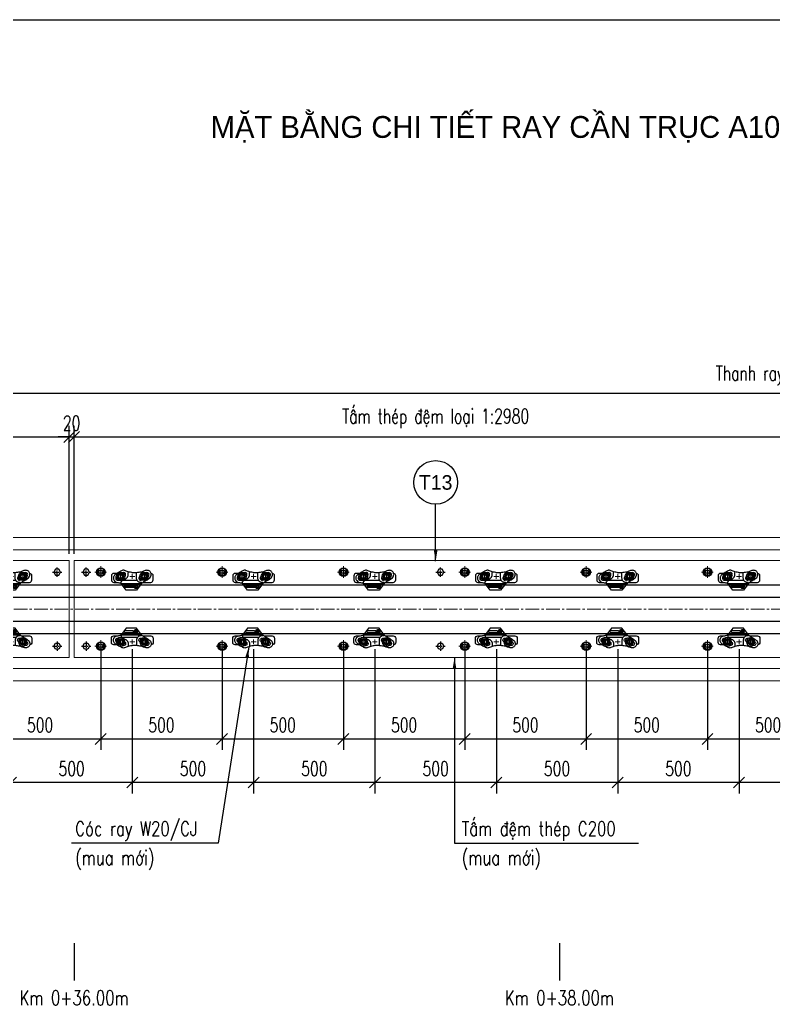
# Model space of a CAD drawing. Header units: millimetres. Extents: x 105795 to 260623, y -660711 to -234400.
# Drawn here: x 171341 to 174445, y -316960 to -312877 of the extents above; entities that cross this region are included whole.
import ezdxf
from ezdxf.enums import TextEntityAlignment as Align

# ---------------------------------------------------------------- set-up
doc = ezdxf.new("R2010")
doc.units = ezdxf.units.MM
doc.header["$LTSCALE"] = 150
doc.header["$MEASUREMENT"] = 0
doc.linetypes.add('CENTER', pattern=[2, 1.25, -0.25, 0.25, -0.25])
doc.linetypes.add('CENTER2', pattern=[1.125, 0.75, -0.125, 0.125, -0.125])
doc.layers.get('Defpoints').update_dxf_attribs({"color": 255})
for name, color, linetype in [('Bulong chinh cao do', 7, 'Continuous'), ('GhichuLytrinh', 2, 'Continuous'), ('PART', 3, 'Continuous'), ('Ray moi', 1, 'Continuous'), ('T-Dim', 8, 'Continuous'), ('T-Hatch', 8, 'Continuous'), ('T-Thay', 3, 'Continuous'), ('T-Truc', 13, 'CENTER2'), ('Tam thep dem', 2, 'Continuous'), ('TEXT', 4, 'Continuous')]:
    doc.layers.add(name, color=color, linetype=linetype)
doc.styles.add('HOA', font='VHAVAN.TTF', dxfattribs={"width": 0.85})
doc.styles.add('THUONG', font='vnsimple.shx', dxfattribs={"width": 0.75})
doc.styles.add('vnsimple', font='vnsimple.shx', dxfattribs={"width": 0.7})
doc.dimstyles.new('30L', dxfattribs={"dimscale": 300, "dimtxt": 0.2, "dimasz": 0.15, "dimexe": 0.15, "dimexo": 0.1, "dimgap": 0.09, "dimtad": 1, "dimdsep": 46, "dimtxsty": 'vnsimple', "dimblk": 'OBLIQUE', "dimcen": 0.09, "dimdle": 0.1, "dimclrd": 256, "dimclre": 256, "dimclrt": 3, "dimadec": 0, "dimazin": 0, "dimtfac": 1, "dimtix": 1, "dimtmove": 1, "dimatfit": 3, "dimfxl": 1, "dimtolj": 1, "dimtzin": 0, "dimarcsym": 0})

# ---------------------------------------------------------------- blocks, each defined once
blk = doc.blocks.new('Bulong M16 chinh cao do')
at = {"layer": 'Bulong chinh cao do', "lineweight": -3}
blk.add_lwpolyline([(-13.9, 0), (-6.9, -12), (6.9, -12), (13.9, 0), (6.9, 12), (-6.9, 12)], close=True, dxfattribs=at)
at = {"layer": 'T-Truc', "color": 250, "linetype": 'CENTER', "lineweight": -3, "ltscale": 0.1}
for p, q in [((-19.4, 0), (19.4, 0)), ((0, -19.4), (0, 19.4))]:
    blk.add_line(p, q, dxfattribs=at)
blk = doc.blocks.new('BU LONG')
at = {"layer": 'PART', "color": 2, "linetype": 'ByBlock', "lineweight": 9, "ltscale": 0.1}
for p, q in [((587063.7, -184968.2), (587063.7, -184920.2)), ((587039.7, -184944.2), (587087.7, -184944.2))]:
    blk.add_line(p, q, dxfattribs=at)
at = {"layer": 'PART', "color": 8, "linetype": 'Continuous'}
blk.add_lwpolyline([(587055.4, -184929.8), (587047.1, -184944.2), (587055.4, -184958.6), (587072.1, -184958.6), (587080.4, -184944.2), (587072.1, -184929.8)], close=True, dxfattribs=at)
at = {"layer": 'PART', "color": 2, "linetype": 'Continuous'}
for radius in [17.6, 8.8]:
    blk.add_circle((587063.7, -184944.2), radius, dxfattribs=at)
blk = doc.blocks.new('coc1')
at = {"layer": 'T-Dim', "color": 250}
for p, q in [((252126.1, -30948.7), (252141.5, -30948.7)), ((252151.5, -30976.2), (252151.5, -31038.5)), ((252171.9, -30984.6), (252171.2, -30984.6)), ((252171.2, -30984.6), (252171.3, -30985.4)), ((252174.9, -30991.4), (252177.5, -30991.4)), ((252177.5, -30983), (252175.9, -30983)), ((252175.9, -30983), (252175.9, -30984.6)), ((252175.9, -30985.9), (252175.9, -30987.5)), ((252177.5, -30987.5), (252175.9, -30987.5)), ((252177.8, -30983.6), (252177.8, -30984.6)), ((252177.8, -30986.9), (252177.8, -30985.9)), ((252178.3, -30984.6), (252178.4, -30984.6)), ((252181.8, -30986.4), (252181.8, -30984)), ((252172.9, -31027.2), (252172.9, -30993.4)), ((252174.9, -31029.2), (252177.5, -31029.2)), ((252179.5, -30993.4), (252179.5, -31027.2)), ((252126.3, -31045.1), (252141.7, -31045.1))]:
    blk.add_line(p, q, dxfattribs=at)
at = {"layer": 'T-Dim', "color": 8}
for p, q in [((252148.7, -30911), (252131.7, -30911)), ((252158.7, -30953.7), (252158.7, -30921)), ((252163.3, -30958.5), (252191, -30979.2)), ((252191, -30979.2), (252191, -31022.5)), ((252191, -31022.5), (252163.3, -31043.3)), ((252121.7, -31059.7), (252121.7, -31073)), ((252158.7, -31073), (252158.7, -31062.1)), ((252131.7, -31083), (252148.7, -31083))]:
    blk.add_line(p, q, dxfattribs=at)
at = {"layer": 'T-Dim', "color": 250}
for points in [[(252147.6, -30948.5), (252140.6, -30936.7), (252126.7, -30936.8), (252120, -30948.9), (252127.1, -30960.8), (252140.9, -30960.6)], [(252147.9, -31044.8), (252140.8, -31033), (252127, -31033.1), (252120.2, -31045.2), (252127.3, -31057.1), (252141.1, -31056.9)]]:
    blk.add_lwpolyline(points, close=True, dxfattribs=at)
blk.add_lwpolyline([(252172.3, -30985.9), (252171.8, -30985.9, -0.402189), (252171.3, -30985.4, -0.402189)], format="xyb", dxfattribs=at)
for points in [[(252171.8, -30984.6), (252171.9, -30984.6)], [(252178.3, -30985.9), (252172.3, -30985.9)], [(252174.6, -30984.6), (252178.3, -30984.6)], [(252178.1, -30984.6), (252179.1, -30984.6)], [(252179.1, -30985.9), (252178.3, -30985.9)]]:
    blk.add_lwpolyline(points, dxfattribs=at)
for centre, radius in [((252133.8, -30949.1), 17.5), ((252133.8, -30948.7), 12), ((252133.8, -30948.7), 8.21), ((252133.8, -30948.7), 7.72), ((252176.2, -30982.5), 7.99), ((252134, -31045.1), 17.7), ((252134, -31045.1), 12), ((252134, -31045.1), 8.58), ((252134, -31045.1), 7.72)]:
    blk.add_circle(centre, radius, dxfattribs=at)
for centre, radius, start, end in [((252126.7, -30936.2), 8.21, 33.8579, 204.33), ((252141.3, -30961.6), 8.21, 217.2187, 24.4659), ((252174.7, -30980.6), 4.86, 309.8531, 235.0368), ((252174.6, -30981), 3.55, 325.9393, 270.8947), ((252174.9, -30993.4), 2, 90, 180), ((252177.5, -30993.4), 2, 0, 90), ((252178.6, -30983.1), 1.56, 288.3305, 324.0231), ((252179, -30987), 1.05, 31.2028, 83.0416), ((252180.9, -30985.2), 1.54, 51.5074, 129.6961), ((252180.9, -30985.2), 1.54, 230.3039, 308.4926), ((252126.6, -31033), 8.58, 40.2477, 202.8953), ((252174.9, -31027.2), 2, 180, 270), ((252177.5, -31027.2), 2, 270, 0), ((252126.6, -31033), 8.58, 243.5906, 244.2653), ((252141.2, -31057), 8.58, 221.8793, 20.5324), ((252141.2, -31057), 8.58, 61.7402, 62.4743)]:
    blk.add_arc(centre, radius, start, end, dxfattribs=at)
at = {"layer": 'T-Dim', "color": 8}
for centre, radius, start, end in [((252131.7, -30921), 10, 90, 172.7502), ((252148.7, -30921), 10, 0, 90), ((252126.6, -31033), 8.58, 358.8777, 359.7675), ((252131.7, -31073), 10, 180, 270), ((252141.2, -31057), 8.58, 179.9374, 180.02), ((252148.7, -31073), 10, 270, 0)]:
    blk.add_arc(centre, radius, start, end, dxfattribs=at)
blk.add_open_spline([(252163.3, -30958.5), (252160.5, -30956.2), (252157.4, -30952.2), (252153.2, -30944.9), (252142, -30926.5), (252136.6, -30921.3), (252129, -30918.9), (252122.3, -30919.2), (252116.3, -30921.6), (252113.2, -30924.9), (252109.9, -30930.5), (252108.9, -30934.1), (252109, -30939.9), (252111.7, -30947.5), (252113.9, -30953.5), (252116, -30959.9), (252117.8, -30970.7), (252118.9, -30980.9), (252119.3, -30990.5), (252118.4, -30998.7), (252116, -31010.1), (252113.9, -31017.1), (252110.2, -31026.3), (252108.6, -31031.1), (252108.6, -31036), (252110, -31039.8), (252119.9, -31056.7), (252121.7, -31059.6), (252124.1, -31064.1), (252128.6, -31071), (252134.1, -31073.9), (252138.8, -31075.4), (252144.9, -31075), (252151.5, -31072.3), (252157.7, -31065.7), (252158.7, -31062.5), (252159.6, -31055.9), (252160.3, -31048.8), (252161.8, -31045.5), (252162.5, -31044.1), (252163.3, -31043.3)], degree=3, knots=[0.587392, 0.587392, 0.587392, 0.587392, 1, 2, 3, 4, 5, 6, 7, 8, 9, 10, 11, 12, 13, 14, 15, 16, 17, 18, 19, 20, 21, 22, 23, 24, 25, 26, 27, 28, 29, 30, 31, 32, 33, 34, 35, 36, 37, 37.680973, 37.680973, 37.680973, 37.680973], dxfattribs=at)
at = {"layer": 'T-Dim', "color": 250}
for points in [[(252163.2, -31042.6), (252163.2, -31038.2), (252163.3, -31005.4), (252163.3, -30985.6), (252163.2, -30962.7), (252163.3, -30959.6), (252163.1, -30959.1), (252162.1, -30958.4), (252161, -30958.3), (252159.8, -30958.4), (252159.3, -30959.4), (252159.2, -30961.2), (252159, -30964), (252158.6, -30966.7), (252158.2, -30968.6), (252157, -30970.9), (252154.7, -30973.5), (252151.8, -30976), (252149.7, -30977.4), (252146.7, -30978.8), (252142.9, -30979.4), (252130.9, -30979.5), (252124.3, -30979.6), (252121.3, -30979.6), (252118.7, -30979.8)], [(252177.8, -30983.6), (252177.8, -30983.2), (252177.7, -30983), (252177.5, -30983)], [(252177.8, -30986.9), (252177.8, -30987.3), (252177.7, -30987.5), (252177.5, -30987.5)], [(252163.2, -31042.6), (252161.8, -31043.7), (252159.6, -31043.5), (252155.8, -31043.3), (252153.2, -31041), (252149.8, -31036.1), (252145.1, -31027.2), (252143.6, -31024.1), (252141.4, -31020.8), (252138.9, -31018.5), (252135.8, -31016.1), (252132.8, -31014.9), (252130.3, -31014.2), (252119.9, -31014.1), (252117.4, -31014.1), (252115.3, -31012.2)]]:
    blk.add_open_spline(points, degree=3, dxfattribs=at)
at = {"layer": 'T-Truc', "color": 250, "lineweight": 9, "ltscale": 30}
for p, q in [((252134, -31007), (252134, -30987)), ((252144, -30997), (252124, -30997))]:
    blk.add_line(p, q, dxfattribs=at)
blk = doc.blocks.new('mnmnbvmnbvmnbmnbbn')
at = {"layer": 'Tam thep dem', "lineweight": 9, "ltscale": 0.5}
for points in [[(0, -300), (0, 0), (2980, 0), (2980, -300)], [(0, -300), (0, -400), (2980, -400), (2980, -300)]]:
    blk.add_lwpolyline(points, dxfattribs=at)
at = {"layer": 'Bulong chinh cao do', "linetype": 'Continuous'}
for p in [(50, -47.5), (1510, -47.5), (2930, -47.5)]:
    blk.add_blockref('Bulong M16 chinh cao do', p, dxfattribs=at)
at = {"layer": 'Bulong chinh cao do', "linetype": 'Continuous', "xscale": -1, "rotation": 180}
for p in [(50, -352.5), (1510, -352.5), (2930, -352.5)]:
    blk.add_blockref('Bulong M16 chinh cao do', p, dxfattribs=at)
at = {"layer": 'PART', "linetype": 'Continuous'}
for p in [(-586953.7, 184896.7), (-586453.7, 184896.7), (-585953.7, 184896.7), (-585453.7, 184896.7), (-584953.7, 184896.7), (-584453.7, 184896.7), (-586953.7, 184591.7), (-586453.7, 184591.7), (-585953.7, 184591.7), (-585453.7, 184591.7), (-584953.7, 184591.7), (-584453.7, 184591.7)]:
    blk.add_blockref('BU LONG', p, dxfattribs=at)
at = {"layer": 'T-Dim', "rotation": 270}
for p in [(31237, 252069), (31737, 252069), (32236.3, 252069, 616), (32737, 252069), (33237, 252069), (33737, 252069)]:
    blk.add_blockref('coc1', p, dxfattribs=at)
at = {"layer": 'T-Dim', "xscale": -1, "rotation": 270}
for p in [(31237, -252469), (31737, -252469), (32236.3, -252469, 616), (32737, -252469), (33237, -252469), (33737, -252469)]:
    blk.add_blockref('coc1', p, dxfattribs=at)
blk = doc.blocks.new('_Oblique')
at = {"color": 0, "linetype": 'ByBlock', "lineweight": -2}
blk.add_line((-0.5, -0.5), (0.5, 0.5), dxfattribs=at)
blk = doc.blocks.new('*D197')
at = {"layer": 'Defpoints', "color": 0, "linetype": 'Continuous', "transparency": 16777216}
for p in [(171174.5, -315447.7), (171674.5, -315447.7), (171674.5, -315841.7)]:
    blk.add_point(p, dxfattribs=at)
at = {"layer": 'T-Dim', "linetype": 'Continuous', "lineweight": -2, "transparency": 16777216}
for p, q in [((171174.5, -315477.7), (171174.5, -315886.7)), ((171674.5, -315477.7), (171674.5, -315886.7)), ((171144.5, -315841.7), (171704.5, -315841.7))]:
    blk.add_line(p, q, dxfattribs=at)
at = {"layer": 'T-Dim', "linetype": 'Continuous', "lineweight": -2, "transparency": 16777216, "xscale": 45, "yscale": 45, "zscale": 45, "rotation": 180}
blk.add_blockref('_Oblique', (171174.5, -315841.7), dxfattribs=at)
at = {"layer": 'T-Dim', "linetype": 'Continuous', "lineweight": -2, "transparency": 16777216, "xscale": 45, "yscale": 45, "zscale": 45}
blk.add_blockref('_Oblique', (171674.5, -315841.7), dxfattribs=at)
at = {"layer": 'T-Dim', "color": 3, "linetype": 'Continuous', "transparency": 16777216, "insert": (171424.5, -315784.7), "char_height": 60, "attachment_point": 5, "style": 'vnsimple'}
blk.add_mtext('\\A1;500', dxfattribs=at)
blk = doc.blocks.new('*D198')
at = {"layer": 'Defpoints', "color": 0, "linetype": 'Continuous', "transparency": 16777216}
for p in [(171304.5, -315441.6), (171804.5, -315441.6), (171304.5, -316021.7)]:
    blk.add_point(p, dxfattribs=at)
at = {"layer": 'T-Dim', "linetype": 'Continuous', "lineweight": -2, "transparency": 16777216}
for p, q in [((171304.5, -315471.6), (171304.5, -316066.7)), ((171804.5, -315471.6), (171804.5, -316066.7)), ((171834.5, -316021.7), (171274.5, -316021.7))]:
    blk.add_line(p, q, dxfattribs=at)
at = {"layer": 'T-Dim', "linetype": 'Continuous', "lineweight": -2, "transparency": 16777216, "xscale": 45, "yscale": 45, "zscale": 45, "rotation": 180}
blk.add_blockref('_Oblique', (171304.5, -316021.7), dxfattribs=at)
at = {"layer": 'T-Dim', "linetype": 'Continuous', "lineweight": -2, "transparency": 16777216, "xscale": 45, "yscale": 45, "zscale": 45}
blk.add_blockref('_Oblique', (171804.5, -316021.7), dxfattribs=at)
at = {"layer": 'T-Dim', "color": 3, "linetype": 'Continuous', "transparency": 16777216, "insert": (171554.5, -315964.7), "char_height": 60, "attachment_point": 5, "style": 'vnsimple'}
blk.add_mtext('\\A1;500', dxfattribs=at)
blk = doc.blocks.new('*D199')
at = {"layer": 'Defpoints', "color": 0, "linetype": 'Continuous', "transparency": 16777216}
for p in [(171674.5, -315447.7), (172174.5, -315447.7), (172174.5, -315841.7)]:
    blk.add_point(p, dxfattribs=at)
at = {"layer": 'T-Dim', "linetype": 'Continuous', "lineweight": -2, "transparency": 16777216}
for p, q in [((171674.5, -315477.7), (171674.5, -315886.7)), ((172174.5, -315477.7), (172174.5, -315886.7)), ((171644.5, -315841.7), (172204.5, -315841.7))]:
    blk.add_line(p, q, dxfattribs=at)
at = {"layer": 'T-Dim', "linetype": 'Continuous', "lineweight": -2, "transparency": 16777216, "xscale": 45, "yscale": 45, "zscale": 45, "rotation": 180}
blk.add_blockref('_Oblique', (171674.5, -315841.7), dxfattribs=at)
at = {"layer": 'T-Dim', "linetype": 'Continuous', "lineweight": -2, "transparency": 16777216, "xscale": 45, "yscale": 45, "zscale": 45}
blk.add_blockref('_Oblique', (172174.5, -315841.7), dxfattribs=at)
at = {"layer": 'T-Dim', "color": 3, "linetype": 'Continuous', "transparency": 16777216, "insert": (171924.5, -315784.7), "char_height": 60, "attachment_point": 5, "style": 'vnsimple'}
blk.add_mtext('\\A1;500', dxfattribs=at)
blk = doc.blocks.new('*D200')
at = {"layer": 'Defpoints', "color": 0, "linetype": 'Continuous', "transparency": 16777216}
for p in [(171804.5, -315441.6), (172304.5, -315441.6), (171804.5, -316021.7)]:
    blk.add_point(p, dxfattribs=at)
at = {"layer": 'T-Dim', "linetype": 'Continuous', "lineweight": -2, "transparency": 16777216}
for p, q in [((171804.5, -315471.6), (171804.5, -316066.7)), ((172304.5, -315471.6), (172304.5, -316066.7)), ((172334.5, -316021.7), (171774.5, -316021.7))]:
    blk.add_line(p, q, dxfattribs=at)
at = {"layer": 'T-Dim', "linetype": 'Continuous', "lineweight": -2, "transparency": 16777216, "xscale": 45, "yscale": 45, "zscale": 45, "rotation": 180}
blk.add_blockref('_Oblique', (171804.5, -316021.7), dxfattribs=at)
at = {"layer": 'T-Dim', "linetype": 'Continuous', "lineweight": -2, "transparency": 16777216, "xscale": 45, "yscale": 45, "zscale": 45}
blk.add_blockref('_Oblique', (172304.5, -316021.7), dxfattribs=at)
at = {"layer": 'T-Dim', "color": 3, "linetype": 'Continuous', "transparency": 16777216, "insert": (172054.5, -315964.7), "char_height": 60, "attachment_point": 5, "style": 'vnsimple'}
blk.add_mtext('\\A1;500', dxfattribs=at)
blk = doc.blocks.new('*D201')
at = {"layer": 'Defpoints', "color": 0, "linetype": 'Continuous', "transparency": 16777216}
for p in [(172174.5, -315447.7), (172674.5, -315447.7), (172674.5, -315841.7)]:
    blk.add_point(p, dxfattribs=at)
at = {"layer": 'T-Dim', "linetype": 'Continuous', "lineweight": -2, "transparency": 16777216}
for p, q in [((172174.5, -315477.7), (172174.5, -315886.7)), ((172674.5, -315477.7), (172674.5, -315886.7)), ((172144.5, -315841.7), (172704.5, -315841.7))]:
    blk.add_line(p, q, dxfattribs=at)
at = {"layer": 'T-Dim', "linetype": 'Continuous', "lineweight": -2, "transparency": 16777216, "xscale": 45, "yscale": 45, "zscale": 45, "rotation": 180}
blk.add_blockref('_Oblique', (172174.5, -315841.7), dxfattribs=at)
at = {"layer": 'T-Dim', "linetype": 'Continuous', "lineweight": -2, "transparency": 16777216, "xscale": 45, "yscale": 45, "zscale": 45}
blk.add_blockref('_Oblique', (172674.5, -315841.7), dxfattribs=at)
at = {"layer": 'T-Dim', "color": 3, "linetype": 'Continuous', "transparency": 16777216, "insert": (172424.5, -315784.7), "char_height": 60, "attachment_point": 5, "style": 'vnsimple'}
blk.add_mtext('\\A1;500', dxfattribs=at)
blk = doc.blocks.new('*D202')
at = {"layer": 'Defpoints', "color": 0, "linetype": 'Continuous', "transparency": 16777216}
for p in [(172304.5, -315441.6), (172804.5, -315441.6), (172304.5, -316021.7)]:
    blk.add_point(p, dxfattribs=at)
at = {"layer": 'T-Dim', "linetype": 'Continuous', "lineweight": -2, "transparency": 16777216}
for p, q in [((172304.5, -315471.6), (172304.5, -316066.7)), ((172804.5, -315471.6), (172804.5, -316066.7)), ((172834.5, -316021.7), (172274.5, -316021.7))]:
    blk.add_line(p, q, dxfattribs=at)
at = {"layer": 'T-Dim', "linetype": 'Continuous', "lineweight": -2, "transparency": 16777216, "xscale": 45, "yscale": 45, "zscale": 45, "rotation": 180}
blk.add_blockref('_Oblique', (172304.5, -316021.7), dxfattribs=at)
at = {"layer": 'T-Dim', "linetype": 'Continuous', "lineweight": -2, "transparency": 16777216, "xscale": 45, "yscale": 45, "zscale": 45}
blk.add_blockref('_Oblique', (172804.5, -316021.7), dxfattribs=at)
at = {"layer": 'T-Dim', "color": 3, "linetype": 'Continuous', "transparency": 16777216, "insert": (172554.5, -315964.7), "char_height": 60, "attachment_point": 5, "style": 'vnsimple'}
blk.add_mtext('\\A1;500', dxfattribs=at)
blk = doc.blocks.new('*D203')
at = {"layer": 'Defpoints', "color": 0, "linetype": 'Continuous', "transparency": 16777216}
for p in [(172674.5, -315447.7), (173174.5, -315447.7), (173174.5, -315841.7)]:
    blk.add_point(p, dxfattribs=at)
at = {"layer": 'T-Dim', "linetype": 'Continuous', "lineweight": -2, "transparency": 16777216}
for p, q in [((172674.5, -315477.7), (172674.5, -315886.7)), ((173174.5, -315477.7), (173174.5, -315886.7)), ((172644.5, -315841.7), (173204.5, -315841.7))]:
    blk.add_line(p, q, dxfattribs=at)
at = {"layer": 'T-Dim', "linetype": 'Continuous', "lineweight": -2, "transparency": 16777216, "xscale": 45, "yscale": 45, "zscale": 45, "rotation": 180}
blk.add_blockref('_Oblique', (172674.5, -315841.7), dxfattribs=at)
at = {"layer": 'T-Dim', "linetype": 'Continuous', "lineweight": -2, "transparency": 16777216, "xscale": 45, "yscale": 45, "zscale": 45}
blk.add_blockref('_Oblique', (173174.5, -315841.7), dxfattribs=at)
at = {"layer": 'T-Dim', "color": 3, "linetype": 'Continuous', "transparency": 16777216, "insert": (172924.5, -315784.7), "char_height": 60, "attachment_point": 5, "style": 'vnsimple'}
blk.add_mtext('\\A1;500', dxfattribs=at)
blk = doc.blocks.new('*D204')
at = {"layer": 'Defpoints', "color": 0, "linetype": 'Continuous', "transparency": 16777216}
for p in [(172804.5, -315441.6), (173304.5, -315441.6), (172804.5, -316021.7)]:
    blk.add_point(p, dxfattribs=at)
at = {"layer": 'T-Dim', "linetype": 'Continuous', "lineweight": -2, "transparency": 16777216}
for p, q in [((172804.5, -315471.6), (172804.5, -316066.7)), ((173304.5, -315471.6), (173304.5, -316066.7)), ((173334.5, -316021.7), (172774.5, -316021.7))]:
    blk.add_line(p, q, dxfattribs=at)
at = {"layer": 'T-Dim', "linetype": 'Continuous', "lineweight": -2, "transparency": 16777216, "xscale": 45, "yscale": 45, "zscale": 45, "rotation": 180}
blk.add_blockref('_Oblique', (172804.5, -316021.7), dxfattribs=at)
at = {"layer": 'T-Dim', "linetype": 'Continuous', "lineweight": -2, "transparency": 16777216, "xscale": 45, "yscale": 45, "zscale": 45}
blk.add_blockref('_Oblique', (173304.5, -316021.7), dxfattribs=at)
at = {"layer": 'T-Dim', "color": 3, "linetype": 'Continuous', "transparency": 16777216, "insert": (173054.5, -315964.7), "char_height": 60, "attachment_point": 5, "style": 'vnsimple'}
blk.add_mtext('\\A1;500', dxfattribs=at)
blk = doc.blocks.new('*D205')
at = {"layer": 'Defpoints', "color": 0, "linetype": 'Continuous', "transparency": 16777216}
for p in [(173174.5, -315447.7), (173674.5, -315447.7), (173674.5, -315841.7)]:
    blk.add_point(p, dxfattribs=at)
at = {"layer": 'T-Dim', "linetype": 'Continuous', "lineweight": -2, "transparency": 16777216}
for p, q in [((173174.5, -315477.7), (173174.5, -315886.7)), ((173674.5, -315477.7), (173674.5, -315886.7)), ((173144.5, -315841.7), (173704.5, -315841.7))]:
    blk.add_line(p, q, dxfattribs=at)
at = {"layer": 'T-Dim', "linetype": 'Continuous', "lineweight": -2, "transparency": 16777216, "xscale": 45, "yscale": 45, "zscale": 45, "rotation": 180}
blk.add_blockref('_Oblique', (173174.5, -315841.7), dxfattribs=at)
at = {"layer": 'T-Dim', "linetype": 'Continuous', "lineweight": -2, "transparency": 16777216, "xscale": 45, "yscale": 45, "zscale": 45}
blk.add_blockref('_Oblique', (173674.5, -315841.7), dxfattribs=at)
at = {"layer": 'T-Dim', "color": 3, "linetype": 'Continuous', "transparency": 16777216, "insert": (173424.5, -315784.7), "char_height": 60, "attachment_point": 5, "style": 'vnsimple'}
blk.add_mtext('\\A1;500', dxfattribs=at)
blk = doc.blocks.new('*D206')
at = {"layer": 'Defpoints', "color": 0, "linetype": 'Continuous', "transparency": 16777216}
for p in [(173304.5, -315441.6), (173804.5, -315441.6), (173304.5, -316021.7)]:
    blk.add_point(p, dxfattribs=at)
at = {"layer": 'T-Dim', "linetype": 'Continuous', "lineweight": -2, "transparency": 16777216}
for p, q in [((173304.5, -315471.6), (173304.5, -316066.7)), ((173804.5, -315471.6), (173804.5, -316066.7)), ((173834.5, -316021.7), (173274.5, -316021.7))]:
    blk.add_line(p, q, dxfattribs=at)
at = {"layer": 'T-Dim', "linetype": 'Continuous', "lineweight": -2, "transparency": 16777216, "xscale": 45, "yscale": 45, "zscale": 45, "rotation": 180}
blk.add_blockref('_Oblique', (173304.5, -316021.7), dxfattribs=at)
at = {"layer": 'T-Dim', "linetype": 'Continuous', "lineweight": -2, "transparency": 16777216, "xscale": 45, "yscale": 45, "zscale": 45}
blk.add_blockref('_Oblique', (173804.5, -316021.7), dxfattribs=at)
at = {"layer": 'T-Dim', "color": 3, "linetype": 'Continuous', "transparency": 16777216, "insert": (173554.5, -315964.7), "char_height": 60, "attachment_point": 5, "style": 'vnsimple'}
blk.add_mtext('\\A1;500', dxfattribs=at)
blk = doc.blocks.new('*D207')
at = {"layer": 'Defpoints', "color": 0, "linetype": 'Continuous', "transparency": 16777216}
for p in [(173674.5, -315447.7), (174174.5, -315447.7), (174174.5, -315841.7)]:
    blk.add_point(p, dxfattribs=at)
at = {"layer": 'T-Dim', "linetype": 'Continuous', "lineweight": -2, "transparency": 16777216}
for p, q in [((173674.5, -315477.7), (173674.5, -315886.7)), ((174174.5, -315477.7), (174174.5, -315886.7)), ((173644.5, -315841.7), (174204.5, -315841.7))]:
    blk.add_line(p, q, dxfattribs=at)
at = {"layer": 'T-Dim', "linetype": 'Continuous', "lineweight": -2, "transparency": 16777216, "xscale": 45, "yscale": 45, "zscale": 45, "rotation": 180}
blk.add_blockref('_Oblique', (173674.5, -315841.7), dxfattribs=at)
at = {"layer": 'T-Dim', "linetype": 'Continuous', "lineweight": -2, "transparency": 16777216, "xscale": 45, "yscale": 45, "zscale": 45}
blk.add_blockref('_Oblique', (174174.5, -315841.7), dxfattribs=at)
at = {"layer": 'T-Dim', "color": 3, "linetype": 'Continuous', "transparency": 16777216, "insert": (173924.5, -315784.7), "char_height": 60, "attachment_point": 5, "style": 'vnsimple'}
blk.add_mtext('\\A1;500', dxfattribs=at)
blk = doc.blocks.new('*D208')
at = {"layer": 'Defpoints', "color": 0, "linetype": 'Continuous', "transparency": 16777216}
for p in [(173804.5, -315441.6), (174304.5, -315441.6), (173804.5, -316021.7)]:
    blk.add_point(p, dxfattribs=at)
at = {"layer": 'T-Dim', "linetype": 'Continuous', "lineweight": -2, "transparency": 16777216}
for p, q in [((173804.5, -315471.6), (173804.5, -316066.7)), ((174304.5, -315471.6), (174304.5, -316066.7)), ((174334.5, -316021.7), (173774.5, -316021.7))]:
    blk.add_line(p, q, dxfattribs=at)
at = {"layer": 'T-Dim', "linetype": 'Continuous', "lineweight": -2, "transparency": 16777216, "xscale": 45, "yscale": 45, "zscale": 45, "rotation": 180}
blk.add_blockref('_Oblique', (173804.5, -316021.7), dxfattribs=at)
at = {"layer": 'T-Dim', "linetype": 'Continuous', "lineweight": -2, "transparency": 16777216, "xscale": 45, "yscale": 45, "zscale": 45}
blk.add_blockref('_Oblique', (174304.5, -316021.7), dxfattribs=at)
at = {"layer": 'T-Dim', "color": 3, "linetype": 'Continuous', "transparency": 16777216, "insert": (174054.5, -315964.7), "char_height": 60, "attachment_point": 5, "style": 'vnsimple'}
blk.add_mtext('\\A1;500', dxfattribs=at)
blk = doc.blocks.new('*D209')
at = {"layer": 'Defpoints', "color": 0, "linetype": 'Continuous', "transparency": 16777216}
for p in [(174174.5, -315447.7), (174674.5, -315447.7), (174674.5, -315841.7)]:
    blk.add_point(p, dxfattribs=at)
at = {"layer": 'T-Dim', "linetype": 'Continuous', "lineweight": -2, "transparency": 16777216}
for p, q in [((174174.5, -315477.7), (174174.5, -315886.7)), ((174674.5, -315477.7), (174674.5, -315886.7)), ((174144.5, -315841.7), (174704.5, -315841.7))]:
    blk.add_line(p, q, dxfattribs=at)
at = {"layer": 'T-Dim', "linetype": 'Continuous', "lineweight": -2, "transparency": 16777216, "xscale": 45, "yscale": 45, "zscale": 45, "rotation": 180}
blk.add_blockref('_Oblique', (174174.5, -315841.7), dxfattribs=at)
at = {"layer": 'T-Dim', "linetype": 'Continuous', "lineweight": -2, "transparency": 16777216, "xscale": 45, "yscale": 45, "zscale": 45}
blk.add_blockref('_Oblique', (174674.5, -315841.7), dxfattribs=at)
at = {"layer": 'T-Dim', "color": 3, "linetype": 'Continuous', "transparency": 16777216, "insert": (174424.5, -315784.7), "char_height": 60, "attachment_point": 5, "style": 'vnsimple'}
blk.add_mtext('\\A1;500', dxfattribs=at)
blk = doc.blocks.new('*D210')
at = {"layer": 'Defpoints', "color": 0, "linetype": 'Continuous', "transparency": 16777216}
for p in [(174304.5, -315441.6), (174804.5, -315441.6), (174304.5, -316021.7)]:
    blk.add_point(p, dxfattribs=at)
at = {"layer": 'T-Dim', "linetype": 'Continuous', "lineweight": -2, "transparency": 16777216}
for p, q in [((174304.5, -315471.6), (174304.5, -316066.7)), ((174804.5, -315471.6), (174804.5, -316066.7)), ((174834.5, -316021.7), (174274.5, -316021.7))]:
    blk.add_line(p, q, dxfattribs=at)
at = {"layer": 'T-Dim', "linetype": 'Continuous', "lineweight": -2, "transparency": 16777216, "xscale": 45, "yscale": 45, "zscale": 45, "rotation": 180}
blk.add_blockref('_Oblique', (174304.5, -316021.7), dxfattribs=at)
at = {"layer": 'T-Dim', "linetype": 'Continuous', "lineweight": -2, "transparency": 16777216, "xscale": 45, "yscale": 45, "zscale": 45}
blk.add_blockref('_Oblique', (174804.5, -316021.7), dxfattribs=at)
at = {"layer": 'T-Dim', "color": 3, "linetype": 'Continuous', "transparency": 16777216, "insert": (174554.5, -315964.7), "char_height": 60, "attachment_point": 5, "style": 'vnsimple'}
blk.add_mtext('\\A1;500', dxfattribs=at)
blk = doc.blocks.new('*D471')
at = {"layer": 'Defpoints', "color": 0, "transparency": 16777216}
for p in [(171544.5, -314596.7), (168564.5, -315109.4), (171544.5, -315109.4)]:
    blk.add_point(p, dxfattribs=at)
at = {"layer": 'T-Dim', "lineweight": -2, "transparency": 16777216}
for p, q in [((168564.5, -315079.4), (168564.5, -314551.7)), ((171544.5, -315079.4), (171544.5, -314551.7)), ((168534.5, -314596.7), (171574.5, -314596.7))]:
    blk.add_line(p, q, dxfattribs=at)
at = {"layer": 'T-Dim', "lineweight": -2, "transparency": 16777216, "xscale": 45, "yscale": 45, "zscale": 45, "rotation": 180}
blk.add_blockref('_Oblique', (168564.5, -314596.7), dxfattribs=at)
at = {"layer": 'T-Dim', "lineweight": -2, "transparency": 16777216, "xscale": 45, "yscale": 45, "zscale": 45}
blk.add_blockref('_Oblique', (171544.5, -314596.7), dxfattribs=at)
at = {"layer": 'T-Dim', "color": 3, "transparency": 16777216, "insert": (170054.5, -314521.1), "char_height": 60, "attachment_point": 5, "style": 'vnsimple'}
blk.add_mtext('\\A1;TÊm thÐp ®Öm lo¹i 1:2980', dxfattribs=at)
blk = doc.blocks.new('*D472')
at = {"layer": 'Defpoints', "color": 0, "linetype": 'Continuous', "transparency": 16777216}
for p in [(171564.5, -314596.7), (171544.5, -315106.7), (171564.5, -315106.7)]:
    blk.add_point(p, dxfattribs=at)
at = {"layer": 'T-Dim', "linetype": 'Continuous', "lineweight": -2, "transparency": 16777216}
for p, q in [((171544.5, -315076.7), (171544.5, -314551.7)), ((171564.5, -315076.7), (171564.5, -314551.7)), ((171544.5, -314596.7), (171499.5, -314596.7)), ((171544.5, -314596.7), (171564.5, -314596.7)), ((171564.5, -314596.7), (171609.5, -314596.7))]:
    blk.add_line(p, q, dxfattribs=at)
at = {"layer": 'T-Dim', "linetype": 'Continuous', "lineweight": -2, "transparency": 16777216, "xscale": 45, "yscale": 45, "zscale": 45}
blk.add_blockref('_Oblique', (171544.5, -314596.7), dxfattribs=at)
at = {"layer": 'T-Dim', "linetype": 'Continuous', "lineweight": -2, "transparency": 16777216, "xscale": 45, "yscale": 45, "zscale": 45, "rotation": 180}
blk.add_blockref('_Oblique', (171564.5, -314596.7), dxfattribs=at)
at = {"layer": 'T-Dim', "color": 3, "linetype": 'Continuous', "transparency": 16777216, "insert": (171554.5, -314539.7), "char_height": 60, "attachment_point": 5, "style": 'vnsimple'}
blk.add_mtext('\\A1;20', dxfattribs=at)
blk = doc.blocks.new('*D473')
at = {"layer": 'Defpoints', "color": 0, "transparency": 16777216}
for p in [(174544.5, -314596.7), (171564.5, -315109.4), (174544.5, -315109.4)]:
    blk.add_point(p, dxfattribs=at)
at = {"layer": 'T-Dim', "lineweight": -2, "transparency": 16777216}
for p, q in [((171564.5, -315079.4), (171564.5, -314551.7)), ((174544.5, -315079.4), (174544.5, -314551.7)), ((171534.5, -314596.7), (174574.5, -314596.7))]:
    blk.add_line(p, q, dxfattribs=at)
at = {"layer": 'T-Dim', "lineweight": -2, "transparency": 16777216, "xscale": 45, "yscale": 45, "zscale": 45, "rotation": 180}
blk.add_blockref('_Oblique', (171564.5, -314596.7), dxfattribs=at)
at = {"layer": 'T-Dim', "lineweight": -2, "transparency": 16777216, "xscale": 45, "yscale": 45, "zscale": 45}
blk.add_blockref('_Oblique', (174544.5, -314596.7), dxfattribs=at)
at = {"layer": 'T-Dim', "color": 3, "transparency": 16777216, "insert": (173054.5, -314521.1), "char_height": 60, "attachment_point": 5, "style": 'vnsimple'}
blk.add_mtext('\\A1;TÊm thÐp ®Öm lo¹i 1:2980', dxfattribs=at)
blk = doc.blocks.new('*D544')
at = {"layer": 'Defpoints', "color": 0, "transparency": 16777216}
for p in [(180689.5, -314416.7), (168849.5, -315206.7), (180689.5, -315206.7)]:
    blk.add_point(p, dxfattribs=at)
at = {"layer": 'T-Hatch', "lineweight": -2, "transparency": 16777216}
for p, q in [((168849.5, -315176.7), (168849.5, -314371.7)), ((180689.5, -315176.7), (180689.5, -314371.7)), ((168819.5, -314416.7), (180719.5, -314416.7))]:
    blk.add_line(p, q, dxfattribs=at)
at = {"layer": 'T-Hatch', "lineweight": -2, "transparency": 16777216, "xscale": 45, "yscale": 45, "zscale": 45, "rotation": 180}
blk.add_blockref('_Oblique', (168849.5, -314416.7), dxfattribs=at)
at = {"layer": 'T-Hatch', "lineweight": -2, "transparency": 16777216, "xscale": 45, "yscale": 45, "zscale": 45}
blk.add_blockref('_Oblique', (180689.5, -314416.7), dxfattribs=at)
at = {"layer": 'T-Hatch', "color": 3, "transparency": 16777216, "insert": (174769.5, -314344), "char_height": 60, "attachment_point": 5, "style": 'vnsimple'}
blk.add_mtext('\\A1;Thanh ray tËn dông l¹i (ray S4):11840', dxfattribs=at)
blk = doc.blocks.new('Chi dan')
at = {"layer": 'T-Dim'}
blk.add_leader([(0, -245), (0, -10)], dimstyle='30L', override={"dimgap": 0.09, "dimtad": 0}, dxfattribs=at)
blk.add_wipeout([(68.5, 138.4), (60.6, 146.5), (51.8, 153.6), (42.2, 159.5), (31.9, 164.2), (21.1, 167.5), (10, 169.4), (-1.3, 170), (-12.6, 169.1), (-23.7, 166.8), (-34.4, 163.2), (-44.5, 158.2), (-54, 152), (-62.6, 144.7), (-70.2, 136.3), (-76.7, 127.1), (-82, 117.1), (-86, 106.5), (-88.6, 95.5), (-89.9, 84.3), (-89.7, 73), (-88.1, 61.8), (-85.2, 50.9), (-80.9, 40.5), (-75.3, 30.7), (-68.5, 21.6), (-60.6, 13.5), (-51.8, 6.4), (-42.2, 0.5), (-31.9, -4.2), (-21.1, -7.5), (-10, -9.4), (1.3, -10), (12.6, -9.1), (23.7, -6.8), (34.4, -3.2), (44.5, 1.8), (54, 8), (62.6, 15.3), (70.2, 23.7), (76.7, 32.9), (82, 42.9), (86, 53.5), (88.6, 64.5), (89.9, 75.7), (89.7, 87), (88.1, 98.2), (85.2, 109.1), (80.9, 119.5), (75.3, 129.3)]).dxf.layer = 'T-Dim'
blk.add_circle((0, 80), 90, dxfattribs=at)

msp = doc.modelspace()

# ---------------------------------------------------------------- linework, layer by layer
at = {"layer": 'GhichuLytrinh', "color": 8}
for p, q in [((171564.457, -316683.657), (171564.457, -316837.371)), ((173564.457, -316683.657), (173564.457, -316837.371))]:
    msp.add_line(p, q, dxfattribs=at)
at = {"layer": 'Ray moi', "linetype": 'Continuous'}
for p, q in [((168849.457, -315206.746), (180689.457, -315206.746)), ((168849.457, -315256.746), (180689.457, -315256.746)), ((168849.457, -315356.746), (180689.457, -315356.746)), ((168849.457, -315406.746), (180689.457, -315406.746))]:
    msp.add_line(p, q, dxfattribs=at)
at = {"layer": 'T-Thay', "color": 3, "lineweight": 13}
for p, q in [((135564.457, -315011.746), (235524.457, -315011.746)), ((135564.457, -315601.746), (235524.457, -315601.746))]:
    msp.add_line(p, q, dxfattribs=at)
at = {"layer": 'T-Thay', "color": 7, "lineweight": 13}
for p, q in [((135564.457, -315061.746), (235524.457, -315061.746)), ((135564.457, -315551.746), (235524.457, -315551.746))]:
    msp.add_line(p, q, dxfattribs=at)
at = {"layer": 'T-Truc', "lineweight": 9, "ltscale": 0.5}
msp.add_line((239884.457, -315306.746), (135564.457, -315306.746), dxfattribs=at)

# ---------------------------------------------------------------- block references
at = {"linetype": 'Continuous'}
for p in [(168564.457, -315106.746), (171564.457, -315106.746)]:
    msp.add_blockref('mnmnbvmnbvmnbmnbbn', p, dxfattribs=at)

# ---------------------------------------------------------------- texts
at = {"layer": 'TEXT', "style": 'HOA'}
msp.add_text('mÆt b»ng CHI TIÕT ray cÇn trôc A100 SAU KHI DI DêI (05/12)', height=90, dxfattribs=at).set_placement((174004.655, -313318.75), align=Align.MIDDLE_CENTER)
at = {"layer": 'TEXT', "style": 'THUONG', "width": 0.75}
for s, p in [('Cãc ray W20/CJ', (171569.275, -316241.744)), ('TÊm ®Öm thÐp C200', (173162.063, -316241.744)), ('(mua míi)', (171569.275, -316361.744)), ('(mua míi)', (173162.063, -316361.744))]:
    msp.add_text(s, height=60, dxfattribs=at).set_placement(p)
for s, p in [('Km 0+36.00m', (171564.457, -316909.332)), ('Km 0+38.00m', (173564.457, -316909.332))]:
    msp.add_text(s, height=60, dxfattribs=at).set_placement(p, align=Align.MIDDLE_CENTER)

# ---------------------------------------------------------------- dimensions: what is measured, and where the dimension line sits
at = {"layer": 'T-Dim'}
dim = msp.add_linear_dim(base=(171544.457, -314596.688), p1=(168564.457, -315109.386), p2=(171544.457, -315109.386), text='TÊm thÐp ®Öm lo¹i 1:<>', dimstyle='30L', dxfattribs=at)
dim.commit()
dim.dimension.update_dxf_attribs({"geometry": '*D471', "text_midpoint": (170054.457, -314521.116)})
at = {"layer": 'T-Dim', "linetype": 'Continuous'}
for base, p1, p2, picture, middle in [((171564.457, -314596.688), (171544.457, -315106.746), (171564.457, -315106.746), '*D472', (171554.457, -314539.688)), ((171674.457, -315841.744), (171174.457, -315447.718), (171674.457, -315447.718), '*D197', (171424.457, -315784.744)), ((171304.457, -316021.744), (171804.457, -315441.561), (171304.457, -315441.561), '*D198', (171554.457, -315964.744)), ((172174.457, -315841.744), (171674.457, -315447.718), (172174.457, -315447.718), '*D199', (171924.457, -315784.744)), ((171804.457, -316021.744), (172304.457, -315441.561), (171804.457, -315441.561), '*D200', (172054.457, -315964.744)), ((172674.457, -315841.744), (172174.457, -315447.718), (172674.457, -315447.718), '*D201', (172424.457, -315784.744)), ((172304.457, -316021.744), (172804.457, -315441.561), (172304.457, -315441.561), '*D202', (172554.457, -315964.744)), ((173174.457, -315841.744), (172674.457, -315447.718), (173174.457, -315447.718), '*D203', (172924.457, -315784.744)), ((172804.457, -316021.744), (173304.457, -315441.561), (172804.457, -315441.561), '*D204', (173054.457, -315964.744)), ((173674.457, -315841.744), (173174.457, -315447.718), (173674.457, -315447.718), '*D205', (173424.457, -315784.744)), ((173304.457, -316021.744), (173804.457, -315441.561), (173304.457, -315441.561), '*D206', (173554.457, -315964.744)), ((174174.457, -315841.744), (173674.457, -315447.718), (174174.457, -315447.718), '*D207', (173924.457, -315784.744)), ((173804.457, -316021.744), (174304.457, -315441.561), (173804.457, -315441.561), '*D208', (174054.457, -315964.744)), ((174674.457, -315841.744), (174174.457, -315447.718), (174674.457, -315447.718), '*D209', (174424.457, -315784.744)), ((174304.457, -316021.744), (174804.457, -315441.561), (174304.457, -315441.561), '*D210', (174554.457, -315964.744))]:
    dim = msp.add_linear_dim(base=base, p1=p1, p2=p2, dimstyle='30L', dxfattribs=at)
    dim.commit()
    dim.dimension.update_dxf_attribs({"geometry": picture, "text_midpoint": middle})

# ---------------------------------------------------------------- leaders
for points in [[(172284.321, -315461.818), (172158.561, -316271.744), (171554.16, -316271.744)], [(173132.063, -315506.746), (173132.063, -316271.744), (173890.831, -316271.744)]]:
    msp.add_leader(points, dimstyle='30L', override={"dimtad": 0}, dxfattribs=at)

# ---------------------------------------------------------------- next in the draw order: block references
at = {"layer": 'T-Dim'}
msp.add_blockref('Chi dan', (173054.457, -314864.386), dxfattribs=at)

# ---------------------------------------------------------------- next in the draw order: linework, layer by layer
at = {"layer": 'Defpoints', "linetype": 'Continuous'}
msp.add_lwpolyline([(169129.655, -312876.997), (178879.655, -312876.997), (178879.655, -321276.997), (169129.655, -321276.997)], close=True, dxfattribs=at)

# ---------------------------------------------------------------- next in the draw order: texts
at = {"layer": 'TEXT', "style": 'HOA'}
msp.add_text('T13', height=60, dxfattribs=at).set_placement((173054.44, -314784.386), align=Align.MIDDLE_CENTER)

# ---------------------------------------------------------------- next in the draw order: dimensions: what is measured, and where the dimension line sits
at = {"layer": 'T-Dim'}
dim = msp.add_linear_dim(base=(174544.457, -314596.688), p1=(171564.457, -315109.386), p2=(174544.457, -315109.386), text='TÊm thÐp ®Öm lo¹i 1:<>', dimstyle='30L', dxfattribs=at)
dim.commit()
dim.dimension.update_dxf_attribs({"geometry": '*D473', "text_midpoint": (173054.457, -314521.116)})
at = {"layer": 'T-Hatch'}
dim = msp.add_linear_dim(base=(180689.457, -314416.688), p1=(168849.457, -315206.746), p2=(180689.457, -315206.746), text='Thanh ray tËn dông l¹i (ray S4):<>', dimstyle='30L', dxfattribs=at)
dim.commit()
dim.dimension.update_dxf_attribs({"geometry": '*D544', "text_midpoint": (174769.457, -314343.974)})

doc.saveas('drawing.dxf')
